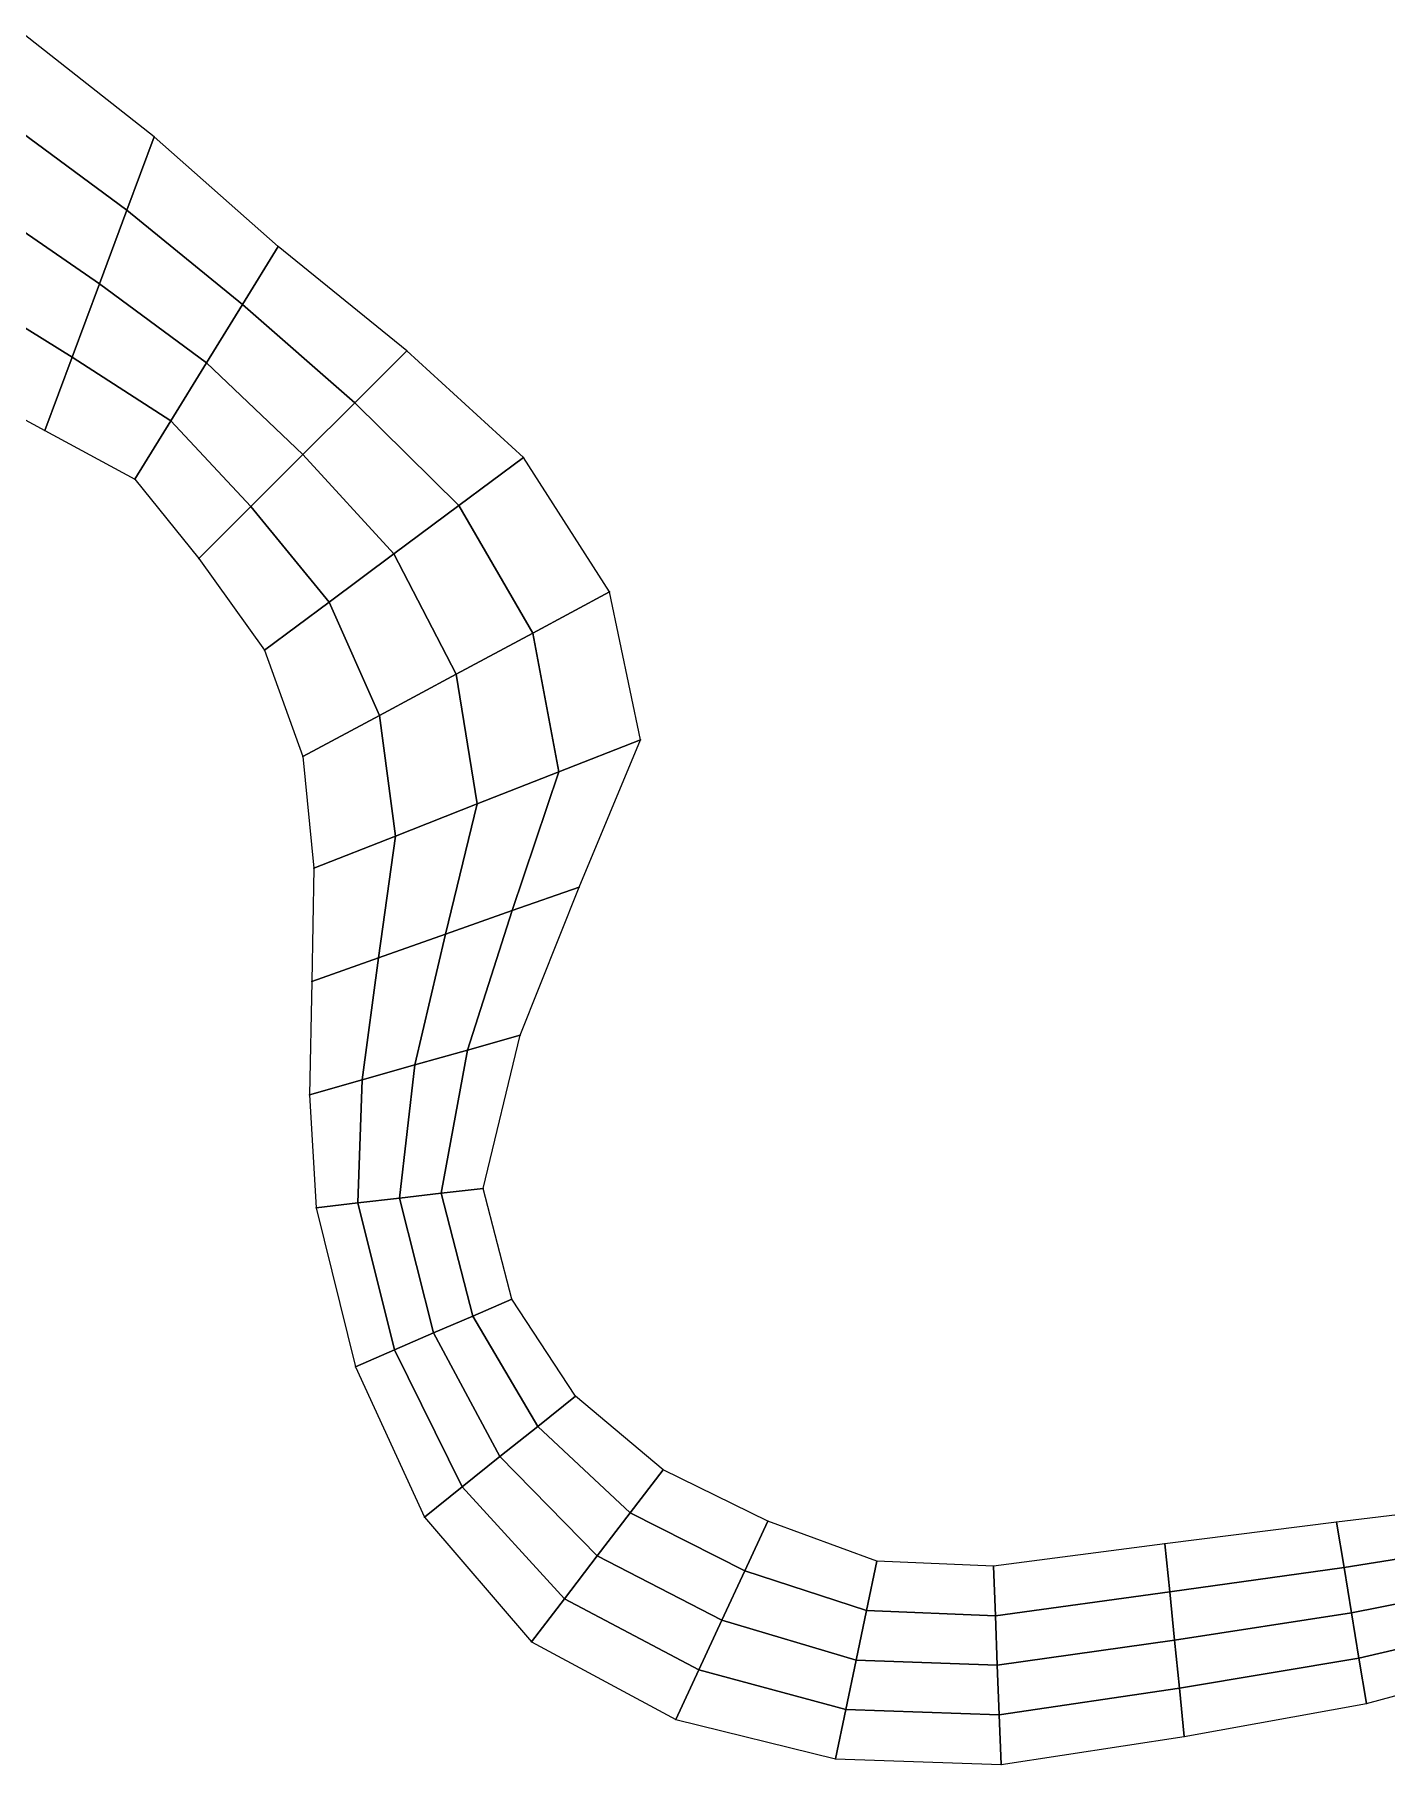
# Model space of a CAD drawing. Extents: x 391089 to 406232, y 6461839 to 6471033.
# Drawn here: x 395260 to 396727, y 6464135 to 6466012 of the extents above; entities that cross this region are included whole.
import ezdxf

# ---------------------------------------------------------------- set-up
doc = ezdxf.new("R2010")
doc.units = 0
for name, color, linetype in [('MESH_BOUND', 25, 'CONTINUOUS'), ('MESH_ELEMS', 18, 'CONTINUOUS'), ('MESH_NDSTRNGS', 17, 'CONTINUOUS'), ('MESH_NODES', 18, 'CONTINUOUS')]:
    doc.layers.add(name, color=color, linetype=linetype)

msp = doc.modelspace()

# ---------------------------------------------------------------- linework, layer by layer
at = {"layer": 'MESH_BOUND', "color": 25}
for points in [[(395389.57, 6465900.88, -0.943), (395248.618, 6466011.89, -1.176)], [(395524.477, 6465781.99, -0.821), (395389.57, 6465900.88, -0.943)], [(395664.013, 6465668.65, -0.786), (395524.477, 6465781.99, -0.821)], [(395790.641, 6465552.95, -0.882), (395664.013, 6465668.65, -0.786)], [(395173.471, 6465634.9, -1.32), (395271.159, 6465582.18, -1.356)], [(395271.159, 6465582.18, -1.356), (395368.847, 6465529.47, -1.342)], [(395883.951, 6465407.08, -1.114), (395790.641, 6465552.95, -0.882)], [(395368.847, 6465529.47, -1.342), (395438.305, 6465443.45, -1.406)], [(395438.305, 6465443.45, -1.406), (395509.421, 6465343.86, -1.61)], [(395917.713, 6465246.61, -1.303), (395883.951, 6465407.08, -1.114)], [(395509.421, 6465343.86, -1.61), (395551.165, 6465228.31, -1.833)], [(395851.01, 6465086.81, -1.314), (395917.713, 6465246.61, -1.303)], [(395551.165, 6465228.31, -1.833), (395562.952, 6465107.3, -1.95)], [(395562.952, 6465107.3, -1.95), (395560.724, 6464984.35, -2.007)], [(395786.904, 6464926, -1.261), (395851.01, 6465086.81, -1.314)], [(395560.724, 6464984.35, -2.007), (395558.495, 6464861.41, -2.07)], [(395746.675, 6464759.75, -1.284), (395786.904, 6464926, -1.261)], [(395558.495, 6464861.41, -2.07), (395565.404, 6464738.79, -2.104)], [(395777.941, 6464639.54, -1.354), (395746.675, 6464759.75, -1.284)], [(395565.404, 6464738.79, -2.104), (395608.179, 6464566.17, -2.068)], [(395846.974, 6464534.29, -1.386), (395777.941, 6464639.54, -1.354)], [(395608.179, 6464566.17, -2.068), (395683.107, 6464402.99, -1.955)], [(395942.09, 6464454.35, -1.381), (395846.974, 6464534.29, -1.386)], [(396055.835, 6464398.74, -1.371), (395942.09, 6464454.35, -1.381)], [(396859.738, 6464419.93, -1.006), (396673.279, 6464397.68, -1.081)], [(395683.107, 6464402.99, -1.955), (395799.413, 6464267.73, -1.802)], [(396174.106, 6464355.35, -1.346), (396055.835, 6464398.74, -1.371)], [(396673.279, 6464397.68, -1.081), (396486.983, 6464374.12, -1.178)], [(396486.983, 6464374.12, -1.178), (396300.775, 6464349.87, -1.278)], [(396300.775, 6464349.87, -1.278), (396174.106, 6464355.35, -1.346)], [(395799.413, 6464267.73, -1.802), (395956.097, 6464183.35, -1.676)], [(396705.567, 6464200.94, -1.947), (396899.805, 6464253.33, -2.105)], [(396507.876, 6464164.98, -1.813), (396705.567, 6464200.94, -1.947)], [(395956.097, 6464183.35, -1.676), (396129.348, 6464140.55, -1.628)], [(396308.996, 6464134.67, -1.687), (396507.876, 6464164.98, -1.813)], [(396129.348, 6464140.55, -1.628), (396308.996, 6464134.67, -1.687)]]:
    msp.add_polyline3d(points, dxfattribs=at)
at = {"layer": 'MESH_ELEMS', "color": 178}
for points in [[(395389.57, 6465900.88, -0.943), (395248.618, 6466011.89, -1.176), (395229.831, 6465917.64, -1.411), (395359.967, 6465821.2, -1.217)], [(395359.967, 6465821.2, -1.217), (395229.831, 6465917.64, -1.411), (395211.044, 6465823.39, -1.683), (395330.365, 6465741.53, -1.594)], [(395524.477, 6465781.99, -0.821), (395389.57, 6465900.88, -0.943), (395359.967, 6465821.2, -1.217), (395485.569, 6465718.86, -1.092)], [(395330.365, 6465741.53, -1.594), (395211.044, 6465823.39, -1.683), (395192.258, 6465729.14, -1.52), (395300.762, 6465661.86, -1.526)], [(395485.569, 6465718.86, -1.092), (395359.967, 6465821.2, -1.217), (395330.365, 6465741.53, -1.594), (395446.662, 6465655.73, -1.494)], [(395664.013, 6465668.65, -0.786), (395524.477, 6465781.99, -0.821), (395485.569, 6465718.86, -1.092), (395607.586, 6465612.35, -1.05)], [(395300.762, 6465661.86, -1.526), (395192.258, 6465729.14, -1.52), (395173.471, 6465634.9, -1.32), (395271.159, 6465582.18, -1.356)], [(395446.662, 6465655.73, -1.494), (395330.365, 6465741.53, -1.594), (395300.762, 6465661.86, -1.526), (395407.755, 6465592.6, -1.483)], [(395607.586, 6465612.35, -1.05), (395485.569, 6465718.86, -1.092), (395446.662, 6465655.73, -1.494), (395551.159, 6465556.05, -1.47)], [(395407.755, 6465592.6, -1.483), (395300.762, 6465661.86, -1.526), (395271.159, 6465582.18, -1.356), (395368.847, 6465529.47, -1.342)], [(395551.159, 6465556.05, -1.47), (395446.662, 6465655.73, -1.494), (395407.755, 6465592.6, -1.483), (395494.732, 6465499.75, -1.515)], [(395664.013, 6465668.65, -0.786), (395607.586, 6465612.35, -1.05), (395720.336, 6465500.68, -1.162), (395790.641, 6465552.95, -0.882)], [(395607.586, 6465612.35, -1.05), (395551.159, 6465556.05, -1.47), (395650.031, 6465448.4, -1.624), (395720.336, 6465500.68, -1.162)], [(395494.732, 6465499.75, -1.515), (395407.755, 6465592.6, -1.483), (395368.847, 6465529.47, -1.342), (395438.305, 6465443.45, -1.406)], [(395551.159, 6465556.05, -1.47), (395494.732, 6465499.75, -1.515), (395579.726, 6465396.13, -1.708), (395650.031, 6465448.4, -1.624)], [(395790.641, 6465552.95, -0.882), (395720.336, 6465500.68, -1.162), (395800.755, 6465362.38, -1.416), (395883.951, 6465407.08, -1.114)], [(395494.732, 6465499.75, -1.515), (395438.305, 6465443.45, -1.406), (395509.421, 6465343.86, -1.61), (395579.726, 6465396.13, -1.708)], [(395720.336, 6465500.68, -1.162), (395650.031, 6465448.4, -1.624), (395717.558, 6465317.69, -1.896), (395800.755, 6465362.38, -1.416)], [(395650.031, 6465448.4, -1.624), (395579.726, 6465396.13, -1.708), (395634.362, 6465273, -1.954), (395717.558, 6465317.69, -1.896)], [(395579.726, 6465396.13, -1.708), (395509.421, 6465343.86, -1.61), (395551.165, 6465228.31, -1.833), (395634.362, 6465273, -1.954)], [(395883.951, 6465407.08, -1.114), (395800.755, 6465362.38, -1.416), (395829.023, 6465211.78, -1.616), (395917.713, 6465246.61, -1.303)], [(395800.755, 6465362.38, -1.416), (395717.558, 6465317.69, -1.896), (395740.332, 6465176.95, -2.09), (395829.023, 6465211.78, -1.616)], [(395717.558, 6465317.69, -1.896), (395634.362, 6465273, -1.954), (395651.642, 6465142.13, -2.101), (395740.332, 6465176.95, -2.09)], [(395634.362, 6465273, -1.954), (395551.165, 6465228.31, -1.833), (395562.952, 6465107.3, -1.95), (395651.642, 6465142.13, -2.101)], [(395917.713, 6465246.61, -1.303), (395829.023, 6465211.78, -1.616), (395778.439, 6465061.19, -1.641), (395851.01, 6465086.81, -1.314)], [(395829.023, 6465211.78, -1.616), (395740.332, 6465176.95, -2.09), (395705.867, 6465035.58, -2.14), (395778.439, 6465061.19, -1.641)], [(395740.332, 6465176.95, -2.09), (395651.642, 6465142.13, -2.101), (395633.295, 6465009.97, -2.16), (395705.867, 6465035.58, -2.14)], [(395651.642, 6465142.13, -2.101), (395562.952, 6465107.3, -1.95), (395560.724, 6464984.35, -2.007), (395633.295, 6465009.97, -2.16)], [(395851.01, 6465086.81, -1.314), (395778.439, 6465061.19, -1.641), (395729.801, 6464909.85, -1.609), (395786.904, 6464926, -1.261)], [(395778.439, 6465061.19, -1.641), (395705.867, 6465035.58, -2.14), (395672.699, 6464893.71, -2.155), (395729.801, 6464909.85, -1.609)], [(395705.867, 6465035.58, -2.14), (395633.295, 6465009.97, -2.16), (395615.597, 6464877.56, -2.212), (395672.699, 6464893.71, -2.155)], [(395633.295, 6465009.97, -2.16), (395560.724, 6464984.35, -2.007), (395558.495, 6464861.41, -2.07), (395615.597, 6464877.56, -2.212)], [(395786.904, 6464926, -1.261), (395729.801, 6464909.85, -1.609), (395701.357, 6464754.51, -1.644), (395746.675, 6464759.75, -1.284)], [(395729.801, 6464909.85, -1.609), (395672.699, 6464893.71, -2.155), (395656.04, 6464749.27, -2.2), (395701.357, 6464754.51, -1.644)], [(395672.699, 6464893.71, -2.155), (395615.597, 6464877.56, -2.212), (395610.722, 6464744.03, -2.25), (395656.04, 6464749.27, -2.2)], [(395615.597, 6464877.56, -2.212), (395558.495, 6464861.41, -2.07), (395565.404, 6464738.79, -2.104), (395610.722, 6464744.03, -2.25)], [(395701.357, 6464754.51, -1.644), (395656.04, 6464749.27, -2.2), (395693.06, 6464602.86, -2.242), (395735.501, 6464621.2, -1.712)], [(395746.675, 6464759.75, -1.284), (395701.357, 6464754.51, -1.644), (395735.501, 6464621.2, -1.712), (395777.941, 6464639.54, -1.354)], [(395610.722, 6464744.03, -2.25), (395565.404, 6464738.79, -2.104), (395608.179, 6464566.17, -2.068), (395650.62, 6464584.51, -2.241)], [(395656.04, 6464749.27, -2.2), (395610.722, 6464744.03, -2.25), (395650.62, 6464584.51, -2.241), (395693.06, 6464602.86, -2.242)], [(395777.941, 6464639.54, -1.354), (395735.501, 6464621.2, -1.712), (395806.007, 6464501.46, -1.741), (395846.974, 6464534.29, -1.386)], [(395735.501, 6464621.2, -1.712), (395693.06, 6464602.86, -2.242), (395765.04, 6464468.64, -2.233), (395806.007, 6464501.46, -1.741)], [(395693.06, 6464602.86, -2.242), (395650.62, 6464584.51, -2.241), (395724.074, 6464435.81, -2.163), (395765.04, 6464468.64, -2.233)], [(395650.62, 6464584.51, -2.241), (395608.179, 6464566.17, -2.068), (395683.107, 6464402.99, -1.955), (395724.074, 6464435.81, -2.163)], [(395846.974, 6464534.29, -1.386), (395806.007, 6464501.46, -1.741), (395906.421, 6464407.69, -1.726), (395942.09, 6464454.35, -1.381)], [(395806.007, 6464501.46, -1.741), (395765.04, 6464468.64, -2.233), (395870.752, 6464361.04, -2.171), (395906.421, 6464407.69, -1.726)], [(395765.04, 6464468.64, -2.233), (395724.074, 6464435.81, -2.163), (395835.082, 6464314.38, -2.037), (395870.752, 6464361.04, -2.171)], [(395942.09, 6464454.35, -1.381), (395906.421, 6464407.69, -1.726), (396030.901, 6464344.89, -1.704), (396055.835, 6464398.74, -1.371)], [(395724.074, 6464435.81, -2.163), (395683.107, 6464402.99, -1.955), (395799.413, 6464267.73, -1.802), (395835.082, 6464314.38, -2.037)], [(396859.738, 6464419.93, -1.006), (396673.279, 6464397.68, -1.081), (396681.351, 6464348.49, -1.411), (396869.754, 6464378.28, -1.36)], [(395906.421, 6464407.69, -1.726), (395870.752, 6464361.04, -2.171), (396005.966, 6464291.04, -2.109), (396030.901, 6464344.89, -1.704)], [(396055.835, 6464398.74, -1.371), (396030.901, 6464344.89, -1.704), (396162.917, 6464301.65, -1.674), (396174.106, 6464355.35, -1.346)], [(396673.279, 6464397.68, -1.081), (396486.983, 6464374.12, -1.178), (396492.207, 6464321.84, -1.502), (396681.351, 6464348.49, -1.411)], [(396869.754, 6464378.28, -1.36), (396681.351, 6464348.49, -1.411), (396689.423, 6464299.31, -1.956), (396879.771, 6464336.63, -1.986)], [(395870.752, 6464361.04, -2.171), (395835.082, 6464314.38, -2.037), (395981.032, 6464237.2, -1.928), (396005.966, 6464291.04, -2.109)], [(396486.983, 6464374.12, -1.178), (396300.775, 6464349.87, -1.278), (396302.83, 6464296.07, -1.602), (396492.207, 6464321.84, -1.502)], [(396030.901, 6464344.89, -1.704), (396005.966, 6464291.04, -2.109), (396151.727, 6464247.95, -2.068), (396162.917, 6464301.65, -1.674)], [(396174.106, 6464355.35, -1.346), (396162.917, 6464301.65, -1.674), (396302.83, 6464296.07, -1.602), (396300.775, 6464349.87, -1.278)], [(396681.351, 6464348.49, -1.411), (396492.207, 6464321.84, -1.502), (396497.43, 6464269.55, -1.981), (396689.423, 6464299.31, -1.956)], [(396492.207, 6464321.84, -1.502), (396302.83, 6464296.07, -1.602), (396304.885, 6464242.27, -2.026), (396497.43, 6464269.55, -1.981)], [(396879.771, 6464336.63, -1.986), (396689.423, 6464299.31, -1.956), (396697.495, 6464250.13, -2.058), (396889.788, 6464294.98, -2.182)], [(395835.082, 6464314.38, -2.037), (395799.413, 6464267.73, -1.802), (395956.097, 6464183.35, -1.676), (395981.032, 6464237.2, -1.928)], [(396162.917, 6464301.65, -1.674), (396151.727, 6464247.95, -2.068), (396304.885, 6464242.27, -2.026), (396302.83, 6464296.07, -1.602)], [(396005.966, 6464291.04, -2.109), (395981.032, 6464237.2, -1.928), (396140.538, 6464194.25, -1.881), (396151.727, 6464247.95, -2.068)], [(396689.423, 6464299.31, -1.956), (396497.43, 6464269.55, -1.981), (396502.653, 6464217.27, -1.974), (396697.495, 6464250.13, -2.058)], [(396889.788, 6464294.98, -2.182), (396697.495, 6464250.13, -2.058), (396705.567, 6464200.94, -1.947), (396899.805, 6464253.33, -2.105)], [(396497.43, 6464269.55, -1.981), (396304.885, 6464242.27, -2.026), (396306.941, 6464188.47, -1.906), (396502.653, 6464217.27, -1.974)], [(396151.727, 6464247.95, -2.068), (396140.538, 6464194.25, -1.881), (396306.941, 6464188.47, -1.906), (396304.885, 6464242.27, -2.026)], [(396697.495, 6464250.13, -2.058), (396502.653, 6464217.27, -1.974), (396507.876, 6464164.98, -1.813), (396705.567, 6464200.94, -1.947)], [(395981.032, 6464237.2, -1.928), (395956.097, 6464183.35, -1.676), (396129.348, 6464140.55, -1.628), (396140.538, 6464194.25, -1.881)], [(396502.653, 6464217.27, -1.974), (396306.941, 6464188.47, -1.906), (396308.996, 6464134.67, -1.687), (396507.876, 6464164.98, -1.813)], [(396140.538, 6464194.25, -1.881), (396129.348, 6464140.55, -1.628), (396308.996, 6464134.67, -1.687), (396306.941, 6464188.47, -1.906)]]:
    msp.add_3dface(points, dxfattribs=at)
at = {"layer": 'MESH_NDSTRNGS', "color": 17}
for points in [[(396486.983, 6464374.12, -1.178), (396492.207, 6464321.84, -1.502)], [(396492.207, 6464321.84, -1.502), (396497.43, 6464269.55, -1.981)], [(396497.43, 6464269.55, -1.981), (396502.653, 6464217.27, -1.974)], [(396502.653, 6464217.27, -1.974), (396507.876, 6464164.98, -1.813)]]:
    msp.add_polyline3d(points, dxfattribs=at)
for p in [(396486.983, 6464374.12, -1.178), (396492.207, 6464321.84, -1.502), (396497.43, 6464269.55, -1.981), (396502.653, 6464217.27, -1.974), (396507.876, 6464164.98, -1.813)]:
    msp.add_point(p, dxfattribs=at)
at = {"layer": 'MESH_NODES', "color": 18}
for p in [(395389.57, 6465900.88, -0.943), (395359.967, 6465821.2, -1.217), (395524.477, 6465781.99, -0.821), (395330.365, 6465741.53, -1.594), (395485.569, 6465718.86, -1.092), (395300.762, 6465661.86, -1.526), (395446.662, 6465655.73, -1.494), (395664.013, 6465668.65, -0.786), (395607.586, 6465612.35, -1.05), (395271.159, 6465582.18, -1.356), (395407.755, 6465592.6, -1.483), (395551.159, 6465556.05, -1.47), (395790.641, 6465552.95, -0.882), (395368.847, 6465529.47, -1.342), (395494.732, 6465499.75, -1.515), (395720.336, 6465500.68, -1.162), (395650.031, 6465448.4, -1.624), (395438.305, 6465443.45, -1.406), (395579.726, 6465396.13, -1.708), (395883.951, 6465407.08, -1.114), (395800.755, 6465362.38, -1.416), (395509.421, 6465343.86, -1.61), (395717.558, 6465317.69, -1.896), (395634.362, 6465273, -1.954), (395917.713, 6465246.61, -1.303), (395551.165, 6465228.31, -1.833), (395829.023, 6465211.78, -1.616), (395740.332, 6465176.95, -2.09), (395651.642, 6465142.13, -2.101), (395562.952, 6465107.3, -1.95), (395851.01, 6465086.81, -1.314), (395778.439, 6465061.19, -1.641), (395705.867, 6465035.58, -2.14), (395633.295, 6465009.97, -2.16), (395560.724, 6464984.35, -2.007), (395786.904, 6464926, -1.261), (395729.801, 6464909.85, -1.609), (395672.699, 6464893.71, -2.155), (395615.597, 6464877.56, -2.212), (395558.495, 6464861.41, -2.07), (395701.357, 6464754.51, -1.644), (395746.675, 6464759.75, -1.284), (395565.404, 6464738.79, -2.104), (395610.722, 6464744.03, -2.25), (395656.04, 6464749.27, -2.2), (395777.941, 6464639.54, -1.354), (395735.501, 6464621.2, -1.712), (395693.06, 6464602.86, -2.242), (395650.62, 6464584.51, -2.241), (395608.179, 6464566.17, -2.068), (395846.974, 6464534.29, -1.386), (395806.007, 6464501.46, -1.741), (395765.04, 6464468.64, -2.233), (395942.09, 6464454.35, -1.381), (395724.074, 6464435.81, -2.163), (395683.107, 6464402.99, -1.955), (395906.421, 6464407.69, -1.726), (396055.835, 6464398.74, -1.371), (396673.279, 6464397.68, -1.081), (395870.752, 6464361.04, -2.171), (396486.983, 6464374.12, -1.178), (396030.901, 6464344.89, -1.704), (396174.106, 6464355.35, -1.346), (396300.775, 6464349.87, -1.278), (396681.351, 6464348.49, -1.411), (396492.207, 6464321.84, -1.502), (395835.082, 6464314.38, -2.037), (396162.917, 6464301.65, -1.674), (396005.966, 6464291.04, -2.109), (396302.83, 6464296.07, -1.602), (396689.423, 6464299.31, -1.956), (395799.413, 6464267.73, -1.802), (396497.43, 6464269.55, -1.981), (396151.727, 6464247.95, -2.068), (396697.495, 6464250.13, -2.058), (395981.032, 6464237.2, -1.928), (396304.885, 6464242.27, -2.026), (396502.653, 6464217.27, -1.974), (396140.538, 6464194.25, -1.881), (396306.941, 6464188.47, -1.906), (396705.567, 6464200.94, -1.947), (395956.097, 6464183.35, -1.676), (396507.876, 6464164.98, -1.813), (396129.348, 6464140.55, -1.628), (396308.996, 6464134.67, -1.687)]:
    msp.add_point(p, dxfattribs=at)

doc.saveas('drawing.dxf')
